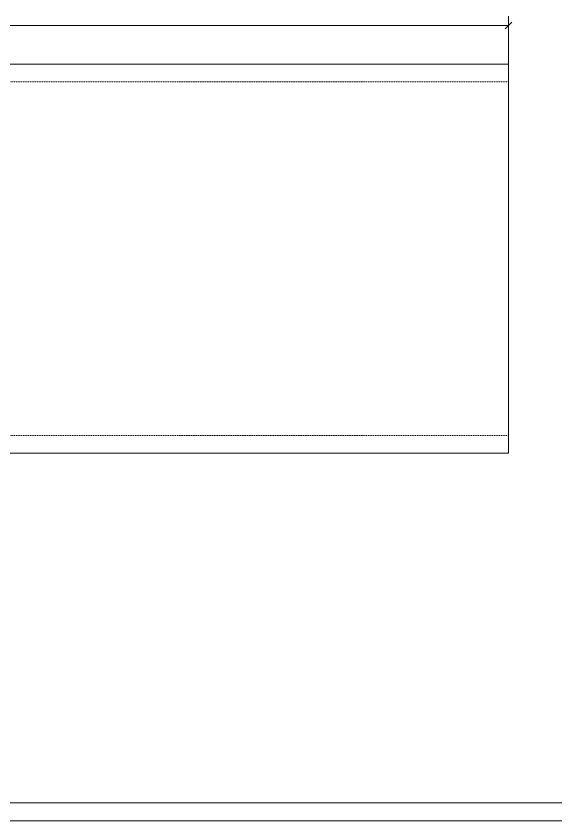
# Model space of a CAD drawing. Header units: millimetres. Extents: x 24 to 5990, y 50 to 4250.
# Drawn here: x 3214 to 4602, y 50 to 2120 of the extents above; entities that cross this region are included whole.
import ezdxf

# ---------------------------------------------------------------- set-up
doc = ezdxf.new("R2010")
doc.units = ezdxf.units.MM
doc.linetypes.add('XKITLINE00', pattern=[0])
doc.linetypes.add('XKITLINE04', pattern=[3, 0.5, -0.5, 0.5, -0.5, 0.5, -0.5])
for name, color, linetype, lineweight in [('DrawingSheet', 5, 'Continuous', 0), ('OtherObjectType', 1, 'Continuous', 0), ('Part', 2, 'Continuous', 0), ('Z-DIMENSIONS', 1, 'Continuous', 0)]:
    doc.layers.add(name, color=color, linetype=linetype, lineweight=lineweight)

# ---------------------------------------------------------------- blocks, each defined once
blk = doc.blocks.new('*A6')
at = {"layer": 'Part', "color": 4, "linetype": 'XKITLINE00', "lineweight": 0}
for p, q in [((4480, 1996), (780, 1996)), ((4480, 996), (4480, 1996)), ((4480, 996), (780, 996))]:
    blk.add_line(p, q, dxfattribs=at)
at = {"layer": 'Part', "color": 7, "linetype": 'XKITLINE04', "lineweight": 0}
for p, q in [((4480, 1951), (780, 1951)), ((4480, 1041), (780, 1041))]:
    blk.add_line(p, q, dxfattribs=at)
blk = doc.blocks.new('*A7')
at = {"layer": 'DrawingSheet', "color": 5, "linetype": 'XKITLINE00', "lineweight": 0}
blk.add_line((50, 50), (5990, 50), dxfattribs=at)
blk = doc.blocks.new('*A9')
at = {"layer": 'OtherObjectType', "color": 7, "linetype": 'XKITLINE00', "lineweight": 0}
for p, q in [((5940.3, 96.5), (180, 96.5)), ((50, 50), (5990, 50))]:
    blk.add_line(p, q, dxfattribs=at)
blk = doc.blocks.new('*A87')
at = {"layer": 'Z-DIMENSIONS', "color": 3, "linetype": 'XKITLINE00', "lineweight": 0}
for p, q in [((4480, 1006), (4480, 2120)), ((780, 2096), (4480, 2096)), ((4488.5, 2104.5), (4471.5, 2087.5))]:
    blk.add_line(p, q, dxfattribs=at)
at = {"layer": 'Z-DIMENSIONS', "color": 7}
blk.add_point((4480, 2096), dxfattribs=at)

msp = doc.modelspace()

# ---------------------------------------------------------------- block references
at = {"lineweight": 0}
for name in ['*A7', '*A9', '*A87', '*A6']:
    msp.add_blockref(name, (0, 0), dxfattribs=at)

doc.saveas('drawing.dxf')
